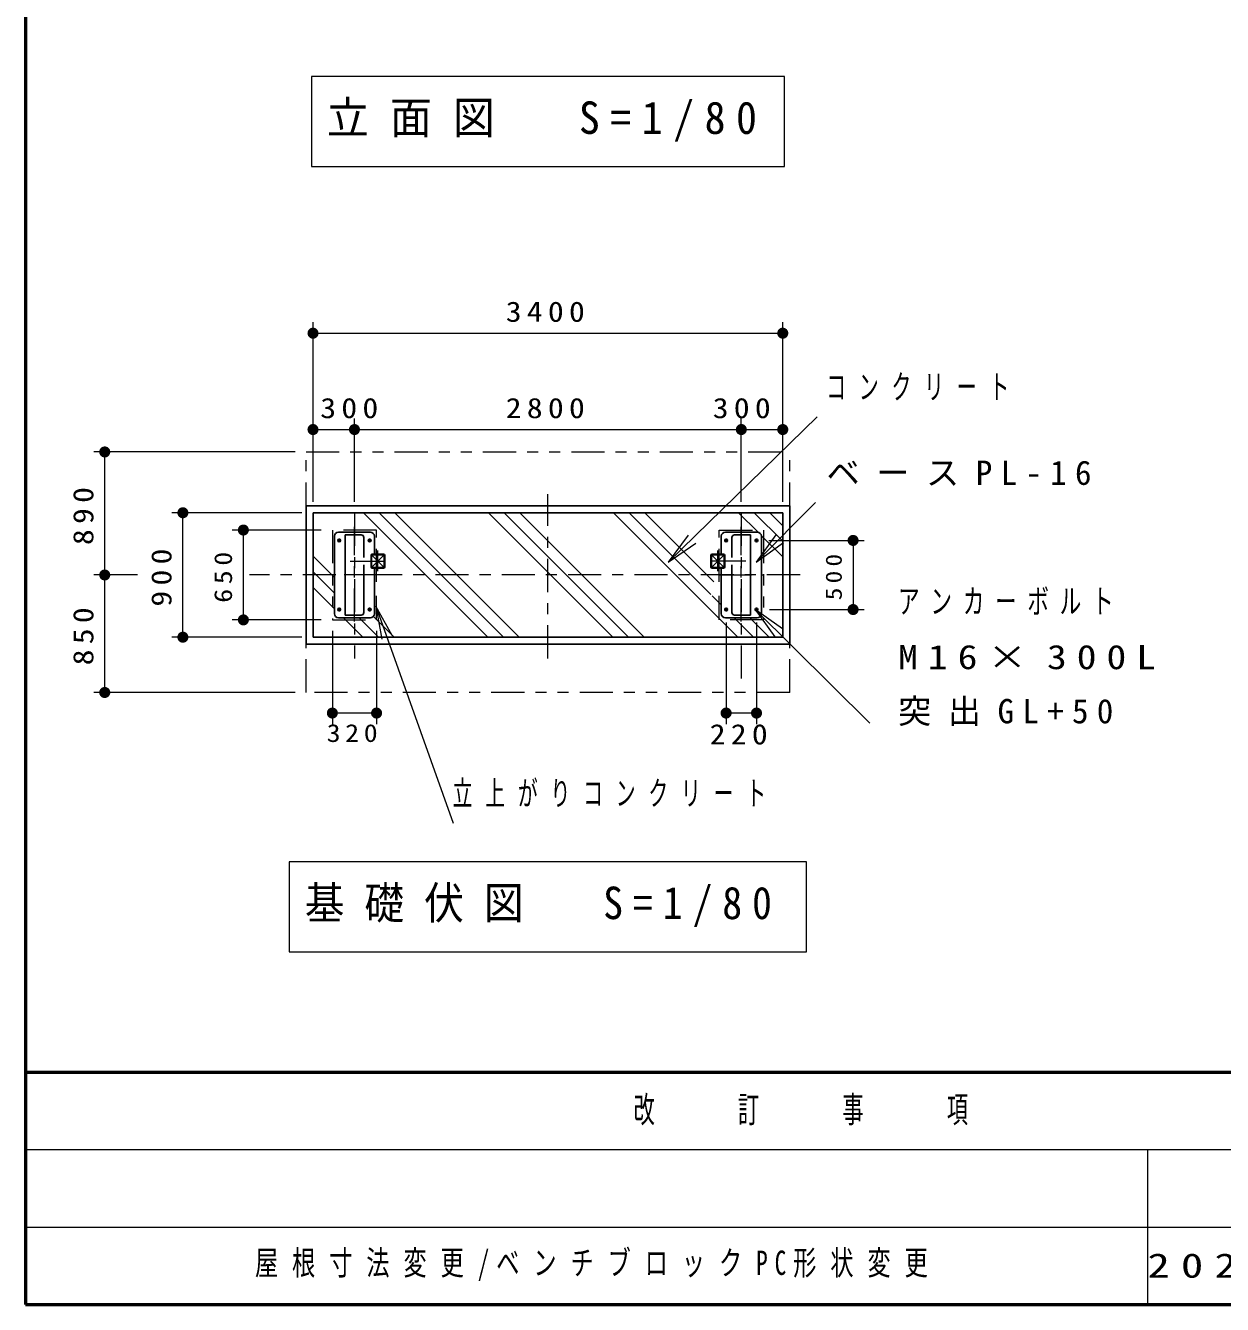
# Model space of a CAD drawing. Units: millimetres on the paper, scale 1:80. Extents: x -385 to 0, y 0 to 267.
# Drawn here: x -385 to -276.7, y 0 to 115.6 of the extents above; entities that cross this region are included whole.
import ezdxf

# ---------------------------------------------------------------- set-up
doc = ezdxf.new("R2010")
doc.units = ezdxf.units.MM
doc.linetypes.add('USER2', pattern=[6, 3, -1, 1, -1])
doc.linetypes.add('USER3', pattern=[8, 3, -1, 1, -1, 1, -1])
doc.layers.add('1_80', color=7, linetype='Continuous', lineweight=25)
doc.layers.add('A3図枠', color=7, linetype='Continuous', lineweight=13)
doc.layers.add('図面プロファイル', color=7, linetype='Continuous')
doc.styles.add('ＭＳ ゴシック', font='')
doc.styles.get('ＭＳ ゴシック').set_extended_font_data('MS Gothic')

# ---------------------------------------------------------------- blocks, each defined once
blk = doc.blocks.new('filled_dot')
at = {"color": 0, "linetype": 'Continuous', "lineweight": -2, "const_width": 1.25}
blk.add_lwpolyline([(-0.625, 0, 1), (0.625, 0, 1)], format="xyb", close=True, dxfattribs=at)
blk = doc.blocks.new('open_arrow')
at = {"color": 0, "linetype": 'Continuous', "lineweight": -2}
blk.add_lwpolyline([(7.5, 1.25), (0, 0), (7.5, -1.25)], dxfattribs=at)

msp = doc.modelspace()

# ---------------------------------------------------------------- linework, layer by layer
at = {"layer": '1_80', "lineweight": 13}
for p, q in [((-359.144, 111.025), (-359.144, 102.892)), ((-316.344, 111.025), (-359.144, 111.025)), ((-316.344, 102.892), (-316.344, 111.025)), ((-359.144, 102.892), (-316.344, 102.892)), ((-358.994, 72.587), (-358.994, 88.826)), ((-316.494, 72.587), (-316.494, 88.826)), ((-358.994, 87.826), (-316.494, 87.826)), ((-355.244, 72.587), (-355.244, 80.113)), ((-326.859, 67.109), (-313.392, 80.265)), ((-320.244, 72.587), (-320.244, 80.113)), ((-358.994, 79.113), (-355.244, 79.113)), ((-355.244, 79.113), (-320.244, 79.113)), ((-320.244, 79.113), (-316.494, 79.113)), ((-360.619, 77.087), (-378.836, 77.087)), ((-377.836, 65.962), (-377.836, 77.087)), ((-318.895, 67.124), (-313.537, 72.518)), ((-359.994, 71.587), (-371.768, 71.587)), ((-370.768, 60.337), (-370.768, 71.587)), ((-354.43, 71.587), (-343.18, 60.337)), ((-353.016, 71.587), (-341.766, 60.337)), ((-351.602, 71.587), (-340.352, 60.337)), ((-343.116, 71.587), (-331.866, 60.337)), ((-341.702, 71.587), (-330.452, 60.337)), ((-340.288, 71.587), (-329.038, 60.337)), ((-331.803, 71.587), (-320.553, 60.337)), ((-330.388, 71.587), (-322.994, 64.193)), ((-328.974, 71.587), (-322.724, 65.337)), ((-320.489, 71.587), (-318.731, 69.829)), ((-319.075, 71.587), (-316.494, 69.007)), ((-317.66, 71.587), (-316.494, 70.421)), ((-358.244, 70.025), (-366.294, 70.025)), ((-365.294, 61.9), (-365.294, 70.025)), ((-318.44, 69.538), (-316.494, 67.593)), ((-317.744, 69.087), (-309.131, 69.087)), ((-310.131, 69.087), (-310.131, 62.837)), ((-358.994, 67.666), (-357.057, 65.729)), ((-374.886, 65.962), (-378.836, 65.962)), ((-377.836, 55.337), (-377.836, 65.962)), ((-358.994, 66.252), (-357.057, 64.314)), ((-358.994, 64.838), (-357.057, 62.9)), ((-322.889, 64.087), (-322.057, 63.256)), ((-353.317, 63.15), (-346.323, 43.506)), ((-318.994, 62.837), (-308.616, 52.576)), ((-317.701, 62.837), (-309.131, 62.837)), ((-358.244, 61.9), (-366.294, 61.9)), ((-356.244, 62.087), (-354.494, 60.337)), ((-354.83, 62.087), (-353.08, 60.337)), ((-353.534, 62.205), (-351.665, 60.337)), ((-321.619, 61.668), (-321.619, 52.475)), ((-320.888, 62.087), (-319.138, 60.337)), ((-319.474, 62.087), (-317.724, 60.337)), ((-318.869, 61.668), (-318.869, 52.475)), ((-359.994, 60.337), (-371.768, 60.337)), ((-357.244, 60.9), (-357.244, 52.475)), ((-353.244, 60.9), (-353.244, 52.475)), ((-360.619, 55.337), (-378.836, 55.337)), ((-353.244, 53.475), (-357.244, 53.475)), ((-318.869, 53.475), (-321.619, 53.475)), ((-361.144, 40.021), (-361.144, 31.888)), ((-314.344, 40.021), (-361.144, 40.021)), ((-314.344, 31.888), (-314.344, 40.021)), ((-361.144, 31.888), (-314.344, 31.888))]:
    msp.add_line(p, q, dxfattribs=at)
at = {"layer": '1_80', "linetype": 'USER3', "lineweight": 13}
for p, q in [((-359.619, 55.337), (-359.619, 77.087)), ((-359.619, 77.087), (-315.869, 77.087)), ((-315.869, 55.337), (-315.869, 77.087)), ((-353.244, 70.025), (-357.244, 70.025)), ((-357.244, 70.025), (-357.244, 61.9)), ((-353.244, 65.337), (-353.244, 70.025)), ((-322.244, 70.025), (-318.244, 70.025)), ((-322.244, 65.337), (-322.244, 70.025)), ((-318.244, 70.025), (-318.244, 61.9)), ((-353.244, 61.9), (-353.244, 64.087)), ((-322.244, 61.9), (-322.244, 64.087)), ((-357.244, 61.9), (-353.244, 61.9)), ((-318.244, 61.9), (-322.244, 61.9)), ((-315.869, 55.337), (-359.619, 55.337))]:
    msp.add_line(p, q, dxfattribs=at)
at = {"layer": '1_80', "linetype": 'USER2', "lineweight": 13}
for p, q in [((-337.744, 58.417), (-337.744, 73.272)), ((-355.244, 71.587), (-355.244, 58.417)), ((-320.244, 71.587), (-320.244, 55.964)), ((-314.921, 65.962), (-364.741, 65.962))]:
    msp.add_line(p, q, dxfattribs=at)
at = {"layer": '1_80'}
for p, q in [((-315.869, 72.212), (-359.619, 72.212)), ((-359.619, 72.212), (-359.619, 59.712)), ((-315.869, 72.212), (-315.869, 59.712)), ((-316.494, 71.587), (-358.994, 71.587)), ((-358.994, 71.587), (-358.994, 60.337)), ((-316.494, 71.587), (-316.494, 60.337)), ((-316.494, 60.337), (-358.994, 60.337)), ((-315.869, 59.712), (-359.619, 59.712))]:
    msp.add_line(p, q, dxfattribs=at)
at = {"layer": '1_80', "color": 4}
for p, q in [((-357.057, 62.462), (-357.057, 69.462)), ((-353.807, 69.837), (-356.682, 69.837)), ((-356.088, 69.587), (-354.626, 69.587)), ((-356.088, 62.337), (-356.088, 69.587)), ((-353.432, 67.837), (-353.432, 69.462)), ((-322.057, 67.837), (-322.057, 69.462)), ((-321.682, 69.837), (-318.807, 69.837)), ((-319.401, 69.587), (-320.863, 69.587)), ((-319.401, 62.337), (-319.401, 69.587)), ((-318.432, 62.462), (-318.432, 69.462)), ((-354.401, 67.556), (-354.401, 69.362)), ((-321.088, 67.556), (-321.088, 69.362)), ((-353.744, 66.7), (-353.744, 67.725)), ((-353.688, 66.7), (-353.688, 67.725)), ((-353.632, 67.837), (-352.607, 67.837)), ((-353.632, 67.781), (-352.607, 67.781)), ((-352.551, 67.725), (-352.551, 66.7)), ((-352.494, 67.725), (-352.494, 66.7)), ((-322.994, 67.725), (-322.994, 66.7)), ((-322.938, 67.725), (-322.938, 66.7)), ((-321.857, 67.837), (-322.882, 67.837)), ((-321.857, 67.781), (-322.882, 67.781)), ((-321.801, 66.7), (-321.801, 67.725)), ((-321.744, 66.7), (-321.744, 67.725)), ((-354.401, 62.562), (-354.401, 66.868)), ((-352.607, 66.643), (-353.632, 66.643)), ((-352.607, 66.587), (-353.632, 66.587)), ((-353.432, 62.462), (-353.432, 66.587)), ((-322.882, 66.643), (-321.857, 66.643)), ((-322.882, 66.587), (-321.857, 66.587)), ((-322.057, 62.462), (-322.057, 66.587)), ((-321.088, 62.562), (-321.088, 66.868)), ((-353.807, 62.087), (-356.682, 62.087)), ((-354.626, 62.337), (-356.088, 62.337)), ((-321.682, 62.087), (-318.807, 62.087)), ((-320.863, 62.337), (-319.401, 62.337))]:
    msp.add_line(p, q, dxfattribs=at)
at = {"layer": '1_80', "color": 4, "linetype": 'USER2', "lineweight": 13}
for p, q in [((-355.244, 61.748), (-355.244, 70.31)), ((-320.244, 61.748), (-320.244, 70.31)), ((-356.451, 69.087), (-356.788, 69.087)), ((-356.619, 69.256), (-356.619, 68.918)), ((-354.038, 69.087), (-353.701, 69.087)), ((-353.869, 69.256), (-353.869, 68.918)), ((-321.451, 69.087), (-321.788, 69.087)), ((-321.619, 69.256), (-321.619, 68.918)), ((-319.038, 69.087), (-318.701, 69.087)), ((-318.869, 69.256), (-318.869, 68.918)), ((-355.644, 67.212), (-352.227, 67.212)), ((-353.632, 66.7), (-352.607, 67.725)), ((-352.607, 66.7), (-353.632, 67.725)), ((-353.119, 66.293), (-353.119, 68.161)), ((-319.844, 67.212), (-323.261, 67.212)), ((-321.857, 66.7), (-322.882, 67.725)), ((-322.882, 66.7), (-321.857, 67.725)), ((-322.369, 66.293), (-322.369, 68.161)), ((-353.168, 65.962), (-357.258, 65.962)), ((-322.321, 65.962), (-318.231, 65.962)), ((-356.451, 62.837), (-356.788, 62.837)), ((-356.619, 63.006), (-356.619, 62.668)), ((-354.038, 62.837), (-353.701, 62.837)), ((-353.869, 63.006), (-353.869, 62.668)), ((-321.451, 62.837), (-321.788, 62.837)), ((-321.619, 63.006), (-321.619, 62.668)), ((-319.038, 62.837), (-318.701, 62.837)), ((-318.869, 63.006), (-318.869, 62.668))]:
    msp.add_line(p, q, dxfattribs=at)
at = {"layer": '1_80', "color": 4}
for centre in [(-356.619, 69.087), (-353.869, 69.087), (-321.619, 69.087), (-318.869, 69.087), (-356.619, 62.837), (-353.869, 62.837), (-321.619, 62.837), (-318.869, 62.837)]:
    msp.add_circle(centre, 0.125, dxfattribs=at)
for centre, radius, start, end in [((-356.682, 69.462), 0.375, 90, 180), ((-354.626, 69.362), 0.225, 0, 90), ((-353.807, 69.462), 0.375, 0, 90), ((-321.682, 69.462), 0.375, 90, 180), ((-320.863, 69.362), 0.225, 90, 180), ((-318.807, 69.462), 0.375, 0, 90), ((-353.632, 67.725), 0.113, 90, 180), ((-353.632, 67.725), 0.0563, 90, 180), ((-352.607, 67.725), 0.113, 0, 90), ((-352.607, 67.725), 0.0563, 0, 90), ((-322.882, 67.725), 0.113, 90, 180), ((-322.882, 67.725), 0.0563, 90, 180), ((-321.857, 67.725), 0.113, 0, 90), ((-321.857, 67.725), 0.0563, 0, 90), ((-353.632, 66.7), 0.113, 180, 270), ((-353.632, 66.7), 0.0563, 180, 270), ((-352.607, 66.7), 0.0563, 270, 0), ((-352.607, 66.7), 0.113, 270, 0), ((-322.882, 66.7), 0.113, 180, 270), ((-322.882, 66.7), 0.0563, 180, 270), ((-321.857, 66.7), 0.0563, 270, 0), ((-321.857, 66.7), 0.113, 270, 0), ((-356.682, 62.462), 0.375, 180, 270), ((-354.626, 62.562), 0.225, 270, 0), ((-353.807, 62.462), 0.375, 270, 0), ((-321.682, 62.462), 0.375, 180, 270), ((-320.863, 62.562), 0.225, 180, 270), ((-318.807, 62.462), 0.375, 270, 0)]:
    msp.add_arc(centre, radius, start, end, dxfattribs=at)
at = {"layer": 'A3図枠', "lineweight": 50}
for p, q in [((-385, 267), (-385, 0)), ((-385, 21), (0, 21)), ((-385, 0), (0, 0))]:
    msp.add_line(p, q, dxfattribs=at)
at = {"layer": 'A3図枠'}
for p, q in [((-385, 14), (-243.5, 14)), ((-283.5, 14), (-283.5, 0)), ((-385, 7), (-243.5, 7))]:
    msp.add_line(p, q, dxfattribs=at)

# ---------------------------------------------------------------- block references
at = {"layer": '1_80', "lineweight": 13, "xscale": 0.4, "yscale": 0.4}
for p in [(-358.994, 87.826), (-358.994, 79.113), (-355.244, 79.113), (-320.244, 79.113), (-357.244, 53.475), (-321.619, 53.475)]:
    msp.add_blockref('filled_dot', p, dxfattribs=at)
for name, p, rotation in [('filled_dot', (-316.494, 87.826), 180), ('filled_dot', (-355.244, 79.113), 180), ('filled_dot', (-320.244, 79.113), 180), ('filled_dot', (-316.494, 79.113), 180), ('filled_dot', (-377.836, 77.087), 270), ('filled_dot', (-370.768, 71.587), 270), ('filled_dot', (-365.294, 70.025), 270), ('open_arrow', (-326.859, 67.109), 44.3), ('open_arrow', (-318.895, 67.124), 45.2), ('filled_dot', (-310.131, 69.087), 270), ('filled_dot', (-377.836, 65.962), 90), ('filled_dot', (-377.836, 65.962), 270), ('open_arrow', (-353.317, 63.15), 289.6), ('open_arrow', (-318.994, 62.837), 315.3), ('filled_dot', (-310.131, 62.837), 90), ('filled_dot', (-365.294, 61.9), 90), ('filled_dot', (-370.768, 60.337), 90), ('filled_dot', (-377.836, 55.337), 90), ('filled_dot', (-353.244, 53.475), 180), ('filled_dot', (-318.869, 53.475), 180)]:
    msp.add_blockref(name, p, dxfattribs=dict(at, rotation=rotation))

# ---------------------------------------------------------------- texts
at = {"layer": '1_80', "style": 'ＭＳ ゴシック'}
for s, insert, char_height, attachment_point in [('\\T1.5;\\W0.95;立面図\u3000S=1/80', (-357.744, 106.959), 2.933, 4), ('\\T1.33;\\W1.15;3400', (-337.744, 88.826), 1.833, 8), ('\\T1.64;\\W0.6;コンクリート', (-312.566, 82.915), 2.199, 4), ('\\T1.33;\\W1.15;300', (-355.478, 80.113), 1.833, 8), ('\\T1.33;\\W1.15;2800', (-337.744, 80.113), 1.833, 8), ('\\T1.33;\\W1.15;300', (-319.973, 80.113), 1.833, 8), ('\\T1.5;ベースPL-16', (-312.53, 75.168), 2.199, 4), ('\\T1.5;\\W0.65;アンカーボルト', (-306.058, 63.526), 2.199, 4), ('\\T1.5;\\W1.2;M16×300L', (-306.058, 58.526), 2.199, 4), ('\\T1.5;突出GL+50\u3000', (-306.058, 53.526), 2.199, 4), ('\\T1.33;\\W1.15;320', (-355.244, 52.475), 1.613, 2), ('\\T1.33;\\W1.15;220', (-320.244, 52.475), 1.833, 2), ('\\T1.64;\\W0.6;立上がりコンクリート', (-346.367, 46.156), 2.199, 4), ('\\T1.5;\\W0.9;基礎伏図\u3000S=1/80', (-359.744, 35.954), 2.933, 4)]:
    msp.add_mtext(s, dxfattribs=dict(at, insert=insert, char_height=char_height, attachment_point=attachment_point))
at = {"layer": '1_80', "attachment_point": 8, "rotation": 90, "style": 'ＭＳ ゴシック'}
for s, insert, char_height in [('\\T1.33;\\W1.15;890', (-378.836, 71.525), 1.833), ('\\T1.33;\\W1.15;900', (-371.768, 65.962), 1.833), ('\\T1.33;\\W1.15;650', (-366.294, 65.962), 1.613), ('\\T1.33;\\W1.15;500', (-311.131, 65.962), 1.466), ('\\T1.33;\\W1.15;850', (-378.836, 60.65), 1.833)]:
    msp.add_mtext(s, dxfattribs=dict(at, insert=insert, char_height=char_height))
at = {"layer": 'A3図枠', "color": 4, "insert": (-314.25, 17.5), "char_height": 2.346, "attachment_point": 5, "style": 'ＭＳ ゴシック'}
msp.add_mtext('\\T1.64;\\W0.6;改\u3000\u3000訂\u3000\u3000事\u3000\u3000項', dxfattribs=at)
at = {"layer": '図面プロファイル', "char_height": 2.199, "attachment_point": 4, "style": 'ＭＳ ゴシック'}
for s, insert in [('\\T1.6;\\W0.7;屋根寸法変更/ベンチブロックPC形状変更', (-364.25, 3.5)), ('\\T1.5;\\W1.35;2021.12.27', (-283.5, 3.5))]:
    msp.add_mtext(s, dxfattribs=dict(at, insert=insert))

doc.saveas('drawing.dxf')
